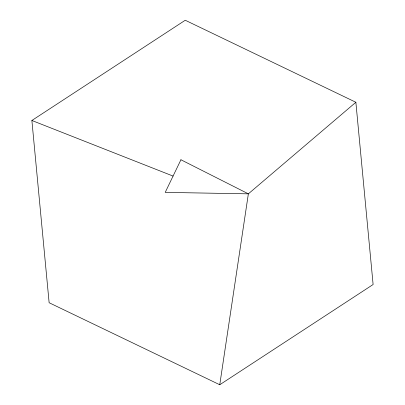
<?xml version="1.0" encoding="UTF-8"?>
<svg xmlns="http://www.w3.org/2000/svg" width="405" height="405" viewBox="0 0 405 405"><rect width="100%" height="100%" fill="white"/><g stroke="black" fill="none" stroke-linecap="round" stroke-linejoin="round"><path stroke-width="0.61" d="M219.753 384.75L248.361 193.843L355.868 102.268L185.247 20.25L31.884 120.482L49.132 302.732L219.753 384.75L373.116 284.518L355.868 102.268M31.884 120.482L173.072 176.074M180.929 159.762L165.215 192.38L248.361 193.843L180.929 159.762"/></g></svg>
